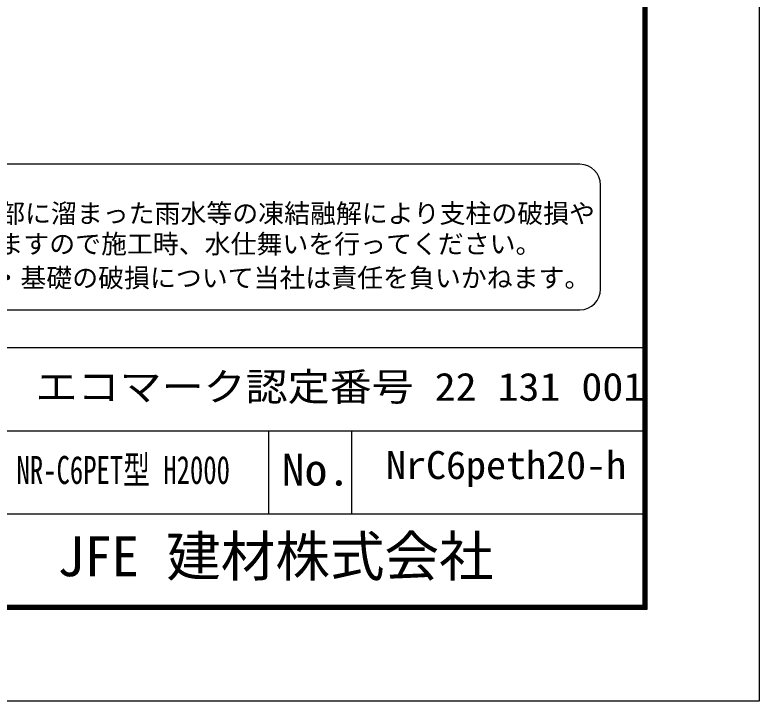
# Model space of a CAD drawing. Units: millimetres, scale not verified. Extents: x -4200 to 4200, y -2970 to 2970.
# Drawn here: x 2411 to 4200, y -2970 to -1320 of the extents above; entities that cross this region are included whole.
import ezdxf
from ezdxf.enums import TextEntityAlignment as Align

# ---------------------------------------------------------------- set-up
doc = ezdxf.new("R2010")
doc.units = ezdxf.units.MM
doc.header["$LTSCALE"] = 10
doc.layers.add('0-0_D-TTL-TXT', color=7, linetype='Continuous', lineweight=25)
doc.layers.add('0-C_D-TTL', color=7, linetype='Continuous', lineweight=25)
doc.styles.add('ＭＳ ゴシック', font='')
doc.styles.get('ＭＳ ゴシック').set_extended_font_data('MS Gothic')

msp = doc.modelspace()

# ---------------------------------------------------------------- linework, layer by layer
at = {"layer": '0-0_D-TTL-TXT', "color": 2}
for p, q in [((3769.22, -1678.8), (1323.67, -1678.8)), ((3819.22, -1978.8), (3819.22, -1728.8)), ((1323.67, -2028.8), (3769.22, -2028.8))]:
    msp.add_line(p, q, dxfattribs=at)
for centre, start, end in [((3769.22, -1728.8), 0, 90), ((3769.22, -1978.8), 270, 0)]:
    msp.add_arc(centre, 50, start, end, dxfattribs=at)
at = {"layer": '0-C_D-TTL'}
for p, q in [((2120.32, -2119.77), (3920.32, -2119.77)), ((2120.32, -2319.77), (3920.32, -2319.77)), ((3020.32, -2319.77), (3020.32, -2519.77)), ((3220.32, -2319.77), (3220.32, -2519.77)), ((2120.32, -2519.77), (3920.32, -2519.77))]:
    msp.add_line(p, q, dxfattribs=at)
at = {"layer": '0-C_D-TTL', "color": 2}
msp.add_lwpolyline([(-4199.68, 2970.23), (4200.32, 2970.23), (4200.32, -2969.77), (-4199.68, -2969.77)], close=True, dxfattribs=at)
at = {"layer": '0-C_D-TTL'}
for points in [[(-3929.68, 2750.23), (3930.32, 2750.23), (3930.32, -2749.77), (-3929.68, -2749.77)], [(-3927.18, 2747.73), (3927.82, 2747.73), (3927.82, -2747.27), (-3927.18, -2747.27)], [(-3924.68, 2745.23), (3925.32, 2745.23), (3925.32, -2744.77), (-3924.68, -2744.77)], [(-3922.18, 2742.73), (3922.82, 2742.73), (3922.82, -2742.27), (-3922.18, -2742.27)], [(-3919.68, 2740.23), (3920.32, 2740.23), (3920.32, -2739.77), (-3919.68, -2739.77)]]:
    msp.add_lwpolyline(points, close=True, dxfattribs=at)

# ---------------------------------------------------------------- texts
at = {"layer": '0-0_D-TTL-TXT', "style": 'ＭＳ ゴシック'}
for s, height, p in [('凍結の恐れがある場所への設置は、内部に溜まった雨水等の凍結融解により支柱の破損や', 45.67, (1313.86, -1833.48)), ('コンクリート基礎の破損の恐れがありますので施工時、水仕舞いを行ってください。', 45.67, (1309.74, -1906.9)), ('施工による水仕舞い不備で起こる支柱・基礎の破損について当社は責任を負いかねます。 ', 45.67, (1302.75, -1988.39)), ('JFE 建材株式会社', 96.21, (2512.7, -2698.28))]:
    msp.add_text(s, height=height, dxfattribs=at).set_placement(p, align=Align.BOTTOM_LEFT)
for s, height, width, p in [('エコマーク認定番号 22 131 001', 67.35, 1.1, (2460.32, -2267.73)), ('NR-C6PET型 H2000', 67.35, 0.7, (2414.65, -2467.73)), ('No.', 76.97, 1.05, (3052.32, -2474.58)), ('NrC6peth20-h', 67.35, 1.05, (3303.15, -2456.06))]:
    msp.add_text(s, height=height, dxfattribs=dict(at, width=width)).set_placement(p, align=Align.BOTTOM_LEFT)

doc.saveas('drawing.dxf')
